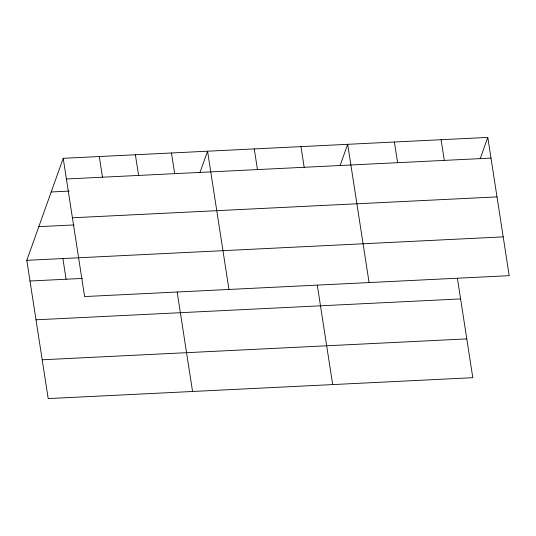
<?xml version="1.0" encoding="UTF-8"?>
<svg xmlns="http://www.w3.org/2000/svg" width="536" height="536" viewBox="0 0 536 536"><rect width="100%" height="100%" fill="white"/><g stroke="black" fill="none" stroke-linecap="round" stroke-linejoin="round"><path stroke-width="0.8" d="M457.409 278.278L472.799 377.692L48.2 398.583L26.8 260.329L63.201 158.308L487.8 137.417L509.2 275.671L84.601 296.562L63.201 158.308M199.921 172.632L207.566 151.206L228.966 289.46M340.038 165.738L347.683 144.311L369.083 282.566M480.156 158.844L487.8 137.417M66.404 178.984L490.996 158.093M51.188 191.975L69.231 191.091M72.407 217.784L497.006 196.893M38.813 226.661L74.082 224.926M26.8 260.329L503.19 236.872M30.003 281.005L82.497 278.419M36.006 319.804L460.605 298.914M42.197 359.783L466.796 338.893M441.095 139.715L444.29 160.391M394.389 142.013L397.585 162.689M300.977 146.609L304.173 167.286M317.292 285.172L332.682 384.587M254.272 148.907L257.468 169.584M171.473 152.981L174.676 173.657M177.175 292.066L192.565 391.481M135.38 154.757L138.583 175.433M99.294 156.532L102.49 177.208M62.893 258.553L66.089 279.229"/></g></svg>
